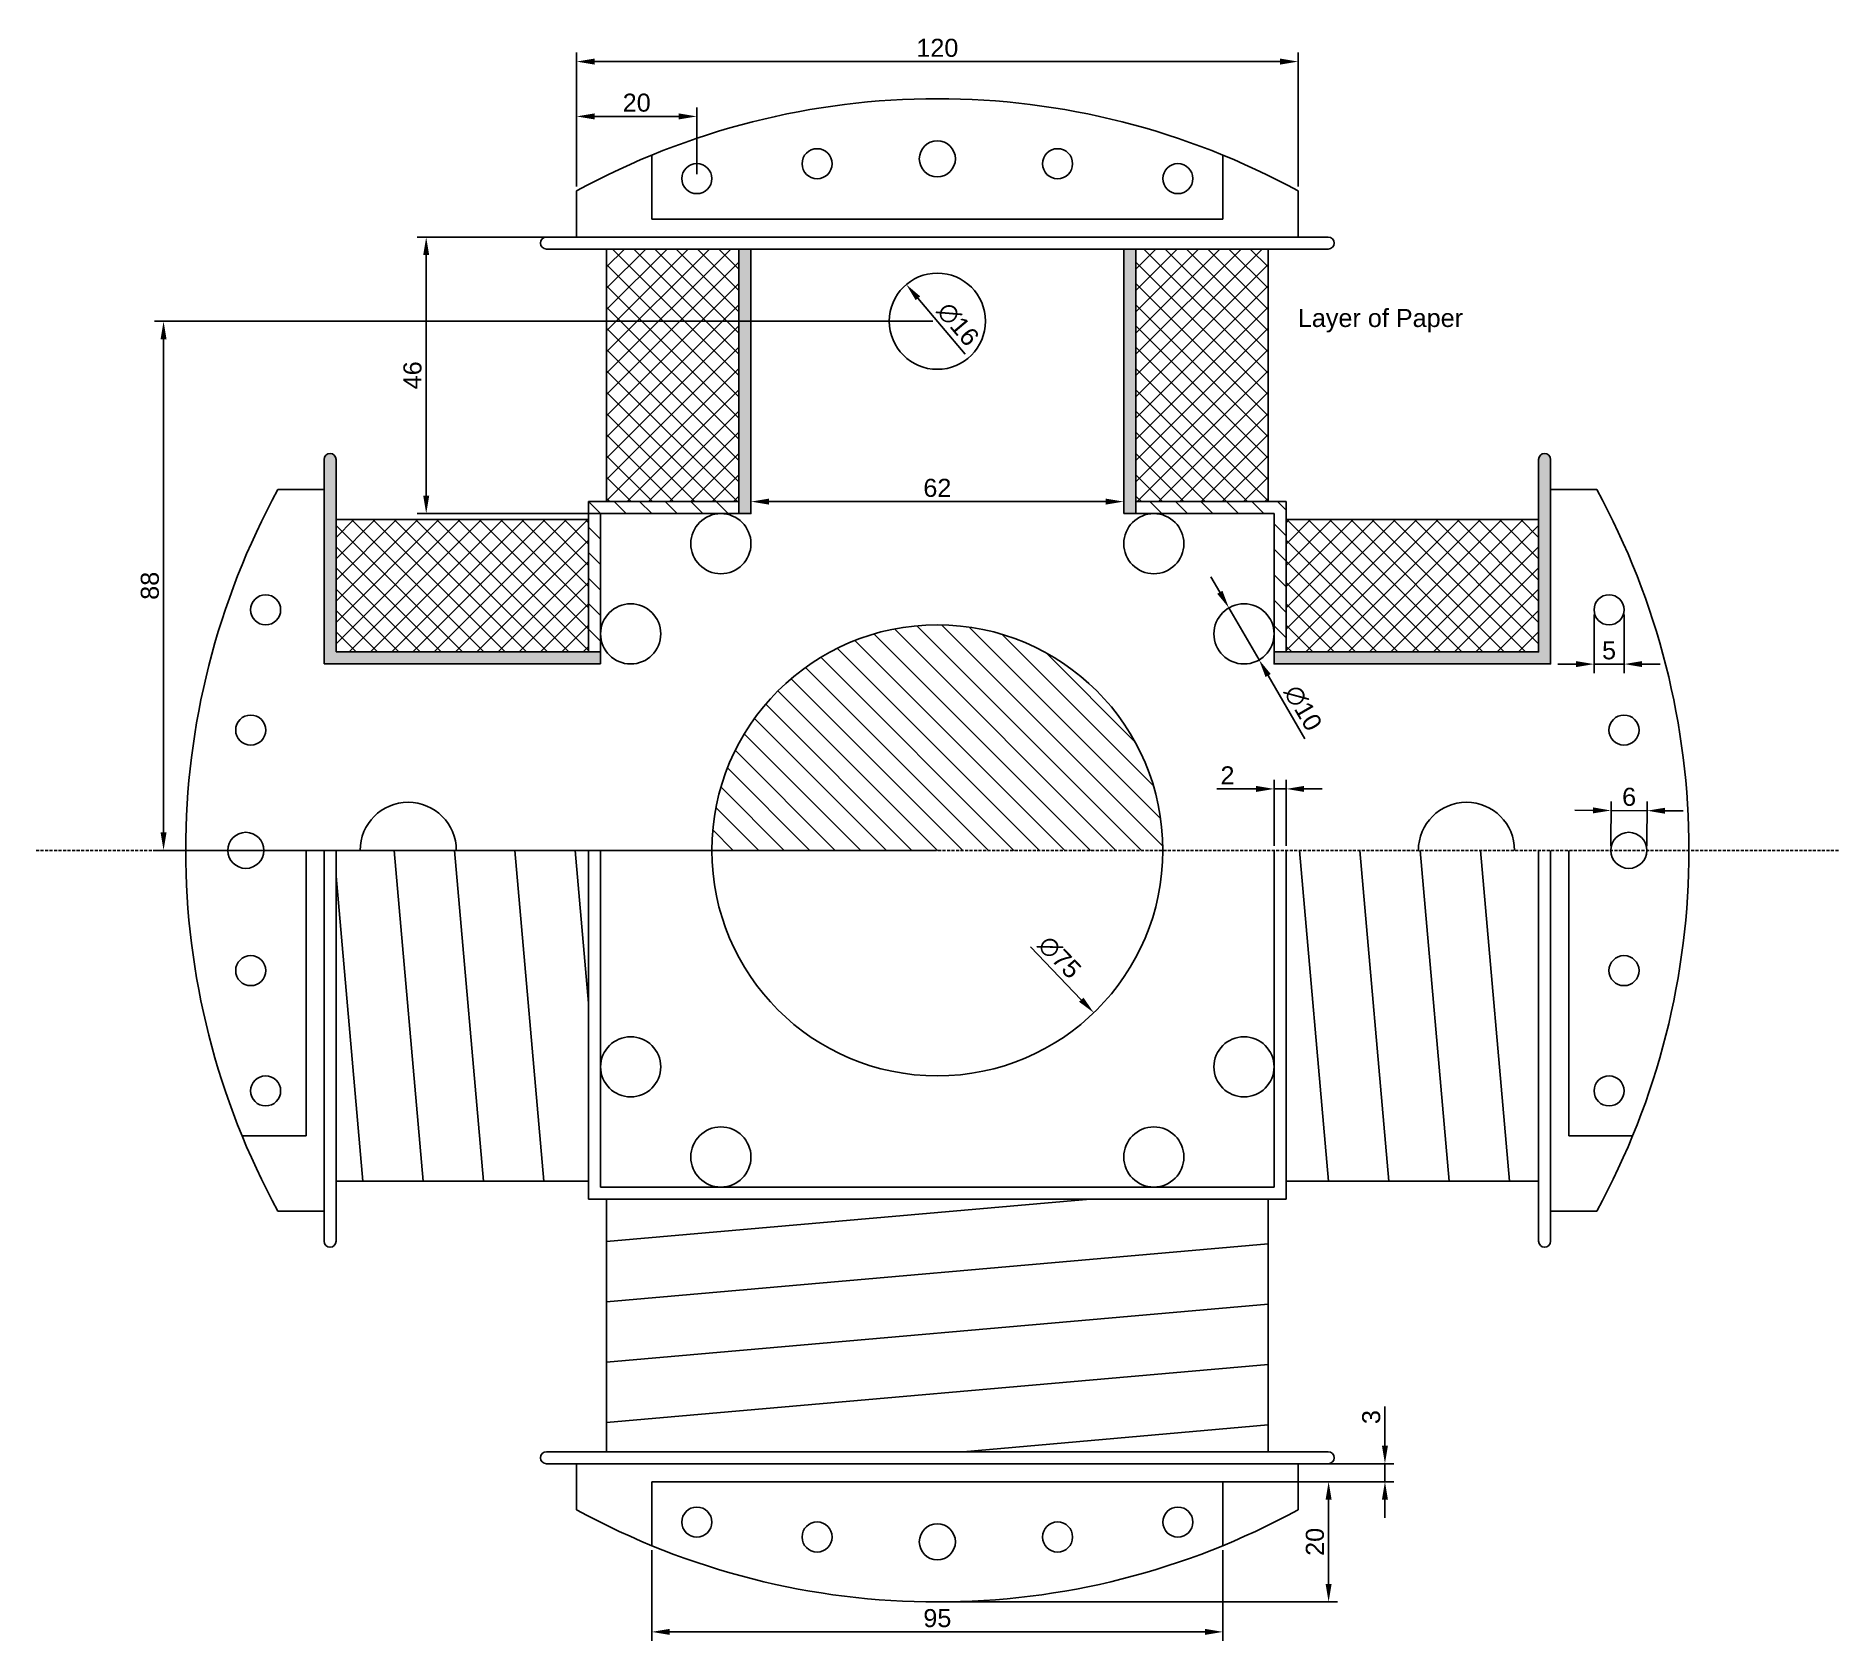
# Model space of a CAD drawing. Header units: millimetres. Extents: x -150 to 150, y -131 to 135.
import ezdxf

# ---------------------------------------------------------------- set-up
doc = ezdxf.new("R2010")
doc.units = ezdxf.units.MM
doc.linetypes.add('DASHED', pattern=[0.75, 0.5, -0.25])
doc.layers.add('Layer1', color=7, linetype='DASHED')
doc.styles.add('Arial_3', font='Arial Unicode MS.ttf', dxfattribs={"height": 3})
doc.styles.get("Standard").update_dxf_attribs({"font": 'Arial Unicode MS.ttf'})
doc.dimstyles.new('Decimal-3', dxfattribs={"dimscale": 1.2, "dimtxt": 2.5, "dimasz": 2.5, "dimexe": 1.25, "dimexo": 0.625, "dimtad": 1, "dimtxsty": 'Standard', "dimcen": 2.5, "dimadec": 0, "dimazin": 0, "dimtfac": 1, "dimtmove": 0, "dimatfit": 3, "dimfxl": 1, "dimarcsym": 0})
pattern_1 = [(135, (0, 0), (-2.12132, -2.12132), [])]

# ---------------------------------------------------------------- blocks, each defined once
blk = doc.blocks.new('*D4')
at = {"color": 0, "lineweight": -2, "transparency": 16777216}
for p, q in [((-47.5, -116.37), (-47.5, -131.47)), ((47.5, -116.37), (47.5, -131.47)), ((-44.5, -129.97), (44.5, -129.97))]:
    blk.add_line(p, q, dxfattribs=at)
at = {"color": 0, "transparency": 16777216}
for points in [[(-44.5, -129.47), (-44.5, -130.47), (-47.5, -129.97)], [(44.5, -129.47), (44.5, -130.47), (47.5, -129.97)]]:
    blk.add_solid(points, dxfattribs=at)
at = {"layer": 'Defpoints', "color": 0, "transparency": 16777216}
for p in [(-47.5, -115.62), (47.5, -115.62), (47.5, -129.97)]:
    blk.add_point(p, dxfattribs=at)
at = {"color": 0, "transparency": 16777216, "insert": (0, -127.7), "char_height": 3, "attachment_point": 5}
blk.add_mtext('95', dxfattribs=at)
blk = doc.blocks.new('*D5')
at = {"color": 0, "lineweight": -2, "transparency": 16777216}
for p, q in [((0.75, -105), (66.57, -105)), ((65.07, -122), (65.07, -108)), ((0.75, -125), (66.57, -125))]:
    blk.add_line(p, q, dxfattribs=at)
at = {"color": 0, "transparency": 16777216}
for points in [[(64.57, -108), (65.57, -108), (65.07, -105)], [(64.57, -122), (65.57, -122), (65.07, -125)]]:
    blk.add_solid(points, dxfattribs=at)
at = {"layer": 'Defpoints', "color": 0, "transparency": 16777216}
for p in [(0, -105), (65.07, -105), (0, -125)]:
    blk.add_point(p, dxfattribs=at)
at = {"color": 0, "transparency": 16777216, "insert": (62.8, -115), "char_height": 3, "attachment_point": 5, "rotation": 90}
blk.add_mtext('20', dxfattribs=at)
blk = doc.blocks.new('*D6')
at = {"color": 0, "lineweight": -2, "transparency": 16777216}
for p, q in [((74.44, -99), (74.44, -92.49)), ((48.25, -102), (75.94, -102)), ((74.44, -105), (74.44, -102)), ((48.25, -105), (75.94, -105)), ((74.44, -108), (74.44, -111))]:
    blk.add_line(p, q, dxfattribs=at)
at = {"color": 0, "transparency": 16777216}
for points in [[(73.94, -99), (74.94, -99), (74.44, -102)], [(73.94, -108), (74.94, -108), (74.44, -105)]]:
    blk.add_solid(points, dxfattribs=at)
at = {"layer": 'Defpoints', "color": 0, "transparency": 16777216}
for p in [(47.5, -102), (74.44, -102), (47.5, -105)]:
    blk.add_point(p, dxfattribs=at)
at = {"color": 0, "transparency": 16777216, "insert": (72.17, -94.25), "char_height": 3, "attachment_point": 5, "rotation": 90}
blk.add_mtext('3', dxfattribs=at)
blk = doc.blocks.new('*D7')
at = {"color": 0, "lineweight": -2, "transparency": 16777216}
for p, q in [((-60, 110.41), (-60, 132.68)), ((60, 110.41), (60, 132.68)), ((-57, 131.18), (57, 131.18))]:
    blk.add_line(p, q, dxfattribs=at)
at = {"color": 0, "transparency": 16777216}
for points in [[(-57, 131.68), (-57, 130.68), (-60, 131.18)], [(57, 131.68), (57, 130.68), (60, 131.18)]]:
    blk.add_solid(points, dxfattribs=at)
at = {"layer": 'Defpoints', "color": 0, "transparency": 16777216}
for p in [(60, 131.18), (-60, 109.66), (60, 109.66)]:
    blk.add_point(p, dxfattribs=at)
at = {"color": 0, "transparency": 16777216, "insert": (0, 133.45), "char_height": 3, "attachment_point": 5}
blk.add_mtext('120', dxfattribs=at)
blk = doc.blocks.new('*D8')
at = {"color": 0, "lineweight": -2, "transparency": 16777216}
for p, q in [((-60, 112.46), (-60, 123.56)), ((-40, 112.46), (-40, 123.56)), ((-43, 122.06), (-57, 122.06))]:
    blk.add_line(p, q, dxfattribs=at)
at = {"color": 0, "transparency": 16777216}
for points in [[(-57, 122.56), (-57, 121.56), (-60, 122.06)], [(-43, 122.56), (-43, 121.56), (-40, 122.06)]]:
    blk.add_solid(points, dxfattribs=at)
at = {"layer": 'Defpoints', "color": 0, "transparency": 16777216}
for p in [(-60, 122.06), (-60, 111.71), (-40, 111.71)]:
    blk.add_point(p, dxfattribs=at)
at = {"color": 0, "transparency": 16777216, "insert": (-50, 124.33), "char_height": 3, "attachment_point": 5}
blk.add_mtext('20', dxfattribs=at)
blk = doc.blocks.new('*D9')
at = {"color": 0, "lineweight": -2, "transparency": 16777216}
for p, q in [((-0.75, 88), (-130.19, 88)), ((-128.69, 3), (-128.69, 85)), ((-0.64, 0), (-130.19, 0))]:
    blk.add_line(p, q, dxfattribs=at)
at = {"color": 0, "transparency": 16777216}
for points in [[(-129.19, 85), (-128.19, 85), (-128.69, 88)], [(-129.19, 3), (-128.19, 3), (-128.69, 0)]]:
    blk.add_solid(points, dxfattribs=at)
at = {"layer": 'Defpoints', "color": 0, "transparency": 16777216}
for p in [(-128.69, 88), (0, 88), (0.11, 0)]:
    blk.add_point(p, dxfattribs=at)
at = {"color": 0, "transparency": 16777216, "insert": (-130.96, 44), "char_height": 3, "attachment_point": 5, "rotation": 90}
blk.add_mtext('88', dxfattribs=at)
blk = doc.blocks.new('*D10')
at = {"color": 0, "lineweight": -2, "transparency": 16777216}
for p, q in [((53, 10.22), (46.49, 10.22)), ((56, 0.75), (56, 11.72)), ((58, 10.22), (56, 10.22)), ((58, 0.75), (58, 11.72)), ((61, 10.22), (64, 10.22))]:
    blk.add_line(p, q, dxfattribs=at)
at = {"color": 0, "transparency": 16777216}
for points in [[(53, 10.72), (53, 9.72), (56, 10.22)], [(61, 10.72), (61, 9.72), (58, 10.22)]]:
    blk.add_solid(points, dxfattribs=at)
at = {"layer": 'Defpoints', "color": 0, "transparency": 16777216}
for p in [(56, 10.22), (56, 0), (58, 0)]:
    blk.add_point(p, dxfattribs=at)
at = {"color": 0, "transparency": 16777216, "insert": (48.25, 12.47), "char_height": 3, "attachment_point": 5}
blk.add_mtext('2', dxfattribs=at)
blk = doc.blocks.new('*D11')
at = {"color": 0, "lineweight": -2, "transparency": 16777216}
blk.add_line((15.48, -16.06), (23.94, -24.84), dxfattribs=at)
at = {"color": 0, "transparency": 16777216}
blk.add_solid([(24.3, -24.49), (23.58, -25.19), (26.02, -27)], dxfattribs=at)
at = {"layer": 'Defpoints', "color": 0, "transparency": 16777216}
for p in [(-26.02, 27), (26.02, -27)]:
    blk.add_point(p, dxfattribs=at)
at = {"color": 0, "transparency": 16777216, "insert": (20.32, -17.78), "char_height": 3, "attachment_point": 5, "rotation": 313.9471}
blk.add_mtext('∅75', dxfattribs=at)
blk = doc.blocks.new('*D12')
at = {"color": 0, "lineweight": -2, "transparency": 16777216}
for p, q in [((46.99, 42.92), (45.48, 45.51)), ((48.49, 40.32), (53.51, 31.68)), ((61.13, 18.53), (55.01, 29.08))]:
    blk.add_line(p, q, dxfattribs=at)
at = {"color": 0, "transparency": 16777216}
for points in [[(47.42, 43.17), (46.55, 42.67), (48.49, 40.32)], [(55.45, 29.33), (54.58, 28.83), (53.51, 31.68)]]:
    blk.add_solid(points, dxfattribs=at)
at = {"layer": 'Defpoints', "color": 0, "transparency": 16777216}
for p in [(48.49, 40.32), (53.51, 31.68)]:
    blk.add_point(p, dxfattribs=at)
at = {"color": 0, "transparency": 16777216, "insert": (60.81, 23.66), "char_height": 3, "attachment_point": 5, "rotation": 300.1205}
blk.add_mtext('∅10', dxfattribs=at)
blk = doc.blocks.new('*D13')
at = {"color": 0, "lineweight": -2, "transparency": 16777216}
for p, q in [((109.21, 39.25), (109.21, 29.48)), ((114.21, 39.25), (114.21, 29.48)), ((106.21, 30.98), (103.21, 30.98)), ((109.21, 30.98), (114.21, 30.98)), ((117.21, 30.98), (120.21, 30.98))]:
    blk.add_line(p, q, dxfattribs=at)
at = {"color": 0, "transparency": 16777216}
for points in [[(106.21, 31.48), (106.21, 30.48), (109.21, 30.98)], [(117.21, 31.48), (117.21, 30.48), (114.21, 30.98)]]:
    blk.add_solid(points, dxfattribs=at)
at = {"layer": 'Defpoints', "color": 0, "transparency": 16777216}
for p in [(109.21, 40), (114.21, 40), (114.21, 30.98)]:
    blk.add_point(p, dxfattribs=at)
at = {"color": 0, "transparency": 16777216, "insert": (111.71, 33.25), "char_height": 3, "attachment_point": 5}
blk.add_mtext('5', dxfattribs=at)
blk = doc.blocks.new('*D14')
at = {"color": 0, "lineweight": -2, "transparency": 16777216}
for p, q in [((109.03, 6.65), (106.03, 6.67)), ((112, 0.78), (112.04, 8.13)), ((112.03, 6.63), (118.03, 6.6)), ((118, 0.75), (118.04, 8.1)), ((121.03, 6.59), (124.03, 6.57))]:
    blk.add_line(p, q, dxfattribs=at)
at = {"color": 0, "transparency": 16777216}
for points in [[(109.04, 7.15), (109.03, 6.15), (112.03, 6.63)], [(121.04, 7.09), (121.03, 6.09), (118.03, 6.6)]]:
    blk.add_solid(points, dxfattribs=at)
at = {"layer": 'Defpoints', "color": 0, "transparency": 16777216}
for p in [(118.03, 6.6), (112, 0.03), (118, 0)]:
    blk.add_point(p, dxfattribs=at)
at = {"color": 0, "transparency": 16777216, "insert": (115.05, 8.89), "char_height": 3, "attachment_point": 5, "rotation": 359.7045}
blk.add_mtext('6', dxfattribs=at)
blk = doc.blocks.new('*D15')
at = {"color": 0, "lineweight": -2, "transparency": 16777216}
for p, q in [((-55.75, 102), (-86.51, 102)), ((-85.01, 99), (-85.01, 59)), ((-55.75, 56), (-86.51, 56))]:
    blk.add_line(p, q, dxfattribs=at)
at = {"color": 0, "transparency": 16777216}
for points in [[(-85.51, 99), (-84.51, 99), (-85.01, 102)], [(-85.51, 59), (-84.51, 59), (-85.01, 56)]]:
    blk.add_solid(points, dxfattribs=at)
at = {"layer": 'Defpoints', "color": 0, "transparency": 16777216}
for p in [(-55, 102), (-85.01, 56), (-55, 56)]:
    blk.add_point(p, dxfattribs=at)
at = {"color": 0, "transparency": 16777216, "insert": (-87.28, 79), "char_height": 3, "attachment_point": 5, "rotation": 90}
blk.add_mtext('46', dxfattribs=at)
blk = doc.blocks.new('*D16')
at = {"color": 0, "lineweight": -2, "transparency": 16777216}
for p, q in [((-31, 56.75), (-31, 59.5)), ((-28, 58), (28, 58)), ((31, 56.75), (31, 59.5))]:
    blk.add_line(p, q, dxfattribs=at)
at = {"color": 0, "transparency": 16777216}
for points in [[(-28, 58.5), (-28, 57.5), (-31, 58)], [(28, 58.5), (28, 57.5), (31, 58)]]:
    blk.add_solid(points, dxfattribs=at)
at = {"layer": 'Defpoints', "color": 0, "transparency": 16777216}
for p in [(31, 58), (-31, 56), (31, 56)]:
    blk.add_point(p, dxfattribs=at)
at = {"color": 0, "transparency": 16777216, "insert": (0, 60.27), "char_height": 3, "attachment_point": 5}
blk.add_mtext('62', dxfattribs=at)
blk = doc.blocks.new('*D17')
at = {"color": 0, "lineweight": -2, "transparency": 16777216}
blk.add_line((4.65, 82.51), (-3.23, 91.82), dxfattribs=at)
at = {"color": 0, "transparency": 16777216}
blk.add_solid([(-2.85, 92.14), (-3.61, 91.5), (-5.17, 94.11)], dxfattribs=at)
at = {"layer": 'Defpoints', "color": 0, "transparency": 16777216}
for p in [(-5.17, 94.11), (5.17, 81.89)]:
    blk.add_point(p, dxfattribs=at)
at = {"color": 0, "transparency": 16777216, "insert": (3.43, 87.5), "char_height": 3, "attachment_point": 5, "rotation": 310.2186}
blk.add_mtext('∅16', dxfattribs=at)

msp = doc.modelspace()

# ---------------------------------------------------------------- hatches: boundary and pattern name
h = msp.add_hatch()
h.set_pattern_fill('_USER', color=256, scale=2.5, angle=45, style=0, double=1, pattern_type=0)
h.set_pattern_definition([(45, (0, 0), (-1.767767, 1.767767), []), (135, (0, 0), (-1.767767, -1.767767), [])])
h.paths.add_polyline_path([(-58, 33), (-58, 55), (-100, 55), (-100, 33)])
h.paths.add_polyline_path([(-55, 58), (-33, 58), (-33, 100), (-55, 100)])
h.paths.add_polyline_path([(55, 100), (33, 100), (33, 58), (55, 58)])
h.paths.add_polyline_path([(58, 55), (58, 33), (100, 33), (100, 55)])
for points in [[(-31, 100), (-33, 100), (-33, 56), (-31, 56)], [(33, 100), (31, 100), (31, 56), (33, 56)], [(-100, 65, 1), (-102, 65), (-102, 31), (-56, 31), (-56, 33), (-100, 33)], [(102, 65, 1), (100, 65), (100, 33), (56, 33), (56, 31), (102, 31)]]:
    msp.add_hatch(color=256).paths.add_polyline_path(points)
h = msp.add_hatch()
h.set_pattern_fill('_USER', color=256, scale=3, angle=135, style=0, pattern_type=0)
h.set_pattern_definition(pattern_1)
h.paths.add_polyline_path([(-56, 56), (-33, 56), (-33, 58), (-58, 58), (-58, 33), (-56, 33)])
h.paths.add_polyline_path([(58, 58), (33, 58), (33, 56), (56, 56), (56, 33), (58, 33)])
h = msp.add_hatch()
h.set_pattern_fill('_USER', color=256, scale=3, angle=135, style=0, pattern_type=0)
h.set_pattern_definition(pattern_1)
h.paths.add_polyline_path([(-37.5, 0), (37.5, 0, 1)])
h = msp.add_hatch()
h.set_pattern_fill('_USER', color=256, scale=10, angle=95, style=0, pattern_type=0)
h.set_pattern_definition([(95, (0, 0), (-9.96195, -0.8716), [])])
h.paths.add_polyline_path([(-100, 0), (-100, -55), (-58, -55), (-58, 0)])
h.paths.add_polyline_path([(58, -55), (100, -55), (100, 0), (58, 0)])
h = msp.add_hatch()
h.set_pattern_fill('_USER', color=256, scale=10, angle=5, style=0, pattern_type=0)
h.set_pattern_definition([(5, (0, 0), (-0.8716, 9.96195), [])])
h.paths.add_polyline_path([(-55, -58), (-55, -100), (55, -100), (55, -58)])

# ---------------------------------------------------------------- linework, layer by layer
for p, q in [((-47.5, 105), (-47.5, 115.623)), ((47.5, 105), (47.5, 115.623)), ((-60, 102), (-60, 109.659)), ((60, 102), (60, 109.659)), ((47.5, 105), (-47.5, 105)), ((65, 102), (-65, 102)), ((65, 100), (-65, 100)), ((-55, 58), (-55, 100)), ((-33, 56), (-33, 100)), ((31, 56), (31, 100)), ((33, 56), (33, 100)), ((55, 100), (55, 58)), ((-102, 65), (-102, 31)), ((-100, 65), (-100, 33)), ((-102, 60), (-109.659, 60)), ((102, 60), (109.659, 60)), ((-58, 58), (-58, 33)), ((-33, 58), (-58, 58)), ((58, 58), (33, 58)), ((58, 33), (58, 58)), ((-100, 55), (-58, 55)), ((-56, 56), (-56, 31)), ((56, 56), (31, 56)), ((58, 55), (100, 55)), ((-56, 33), (-100, 33)), ((-56, 31), (-102, 31)), ((-105, 0), (-105, -47.5)), ((-102, 0), (-102, -65)), ((-100, 0), (-100, -65)), ((-58, 0), (-58, -58)), ((-56, 0), (-56, -56)), ((56, -56), (56, 0)), ((58, -58), (58, 0)), ((100, -65), (100, 0)), ((102, -65), (102, 0)), ((105, -47.5), (105, 0)), ((-105, -47.5), (-115.623, -47.5)), ((105, -47.5), (115.623, -47.5)), ((-58, -55), (-100, -55)), ((-56, -56), (56, -56)), ((100, -55), (58, -55)), ((-102, -60), (-109.659, -60)), ((-58, -58), (58, -58)), ((-55, -100), (-55, -58)), ((55, -58), (55, -100)), ((102, -60), (109.659, -60)), ((-65, -100), (65, -100)), ((-65, -102), (65, -102)), ((-60, -102), (-60, -109.659)), ((60, -102), (60, -109.659)), ((-47.5, -105), (47.5, -105)), ((-47.5, -105), (-47.5, -115.623)), ((47.5, -105), (47.5, -115.623))]:
    msp.add_line(p, q)
msp.add_lwpolyline([(-56, 56), (-31, 56), (-31, 100)])
msp.add_lwpolyline([(56, 33), (100, 33), (100, 65, -1), (102, 65), (102, 31), (56, 31), (56, 56)], format="xyb")
for centre, radius in [((0, 115), 3), ((-40, 111.714), 2.5), ((-20, 114.195), 2.5), ((20, 114.195), 2.5), ((40, 111.714), 2.5), ((0, 88), 8), ((-36, 51), 5), ((36, 51), 5), ((-111.714, 40), 2.5), ((111.714, 40), 2.5), ((-51, 36), 5), ((51, 36), 5), ((0, 0), 37.5), ((-114.195, 20), 2.5), ((114.195, 20), 2.5), ((-115, 0), 3), ((115, 0), 3), ((-114.195, -20), 2.5), ((114.195, -20), 2.5), ((-51, -36), 5), ((51, -36), 5), ((-111.714, -40), 2.5), ((111.714, -40), 2.5), ((-36, -51), 5), ((36, -51), 5), ((-40, -111.714), 2.5), ((40, -111.714), 2.5), ((-20, -114.195), 2.5), ((0, -115), 3), ((20, -114.195), 2.5)]:
    msp.add_circle(centre, radius)
for centre, radius, start, end in [((0, 0), 125, 61.3146, 118.6854), ((-65, 101), 1, 90, 270), ((65, 101), 1, 270, 90), ((-101, 65), 1, 0, 180), ((0, 0), 125, 331.3146, 28.6854), ((0, 0), 125, 151.3146, 208.6854), ((-88, 0), 8, 360, 180), ((88, 0), 8, 0, 180), ((-101, -65), 1, 180, 0), ((101, -65), 1, 180, 0), ((-65, -101), 1, 90, 270), ((65, -101), 1, 270, 90), ((0, 0), 125, 241.3146, 298.6854)]:
    msp.add_arc(centre, radius, start, end)
at = {"layer": 'Layer1'}
msp.add_line((-149.892, 0), (150.108, 0), dxfattribs=at)

# ---------------------------------------------------------------- texts
at = {"insert": (59.948, 90.038), "char_height": 3, "attachment_point": 1, "style": 'Arial_3'}
msp.add_mtext_dynamic_manual_height_columns('Layer of Paper', width=49.72431, gutter_width=15, heights=[0], dxfattribs=at)

# ---------------------------------------------------------------- dimensions: what is measured, and where the dimension line sits
for base, p1, p2, picture, middle in [((60, 131.183), (-60, 109.659), (60, 109.659), '*D7', (0, 131.183)), ((-60, 122.058), (-40, 111.714), (-60, 111.714), '*D8', (-50, 122.058)), ((47.5, -129.974), (-47.5, -115.623), (47.5, -115.623), '*D4', (0, -129.974))]:
    dim = msp.add_linear_dim(base=base, p1=p1, p2=p2, dimstyle='Decimal-3')
    dim.commit()
    dim.dimension.update_dxf_attribs({"geometry": picture, "text_midpoint": middle, "dimtype": 160})
for base, p1, p2, picture, middle in [((-85.011, 56), (-55, 102), (-55, 56), '*D15', (-85.011, 79)), ((-128.686, 88), (0.108, 0), (0, 88), '*D9', (-128.686, 44)), ((74.44, -102), (47.5, -105), (47.5, -102), '*D6', (74.44, -94.247)), ((65.074, -105), (0, -125), (0, -105), '*D5', (65.074, -115))]:
    dim = msp.add_linear_dim(base=base, p1=p1, p2=p2, angle=90, dimstyle='Decimal-3')
    dim.commit()
    dim.dimension.update_dxf_attribs({"geometry": picture, "text_midpoint": middle, "dimtype": 160})
for p1, p2, picture, middle in [((5.166, 81.891), (-5.166, 94.109), '*D17', (1.677, 86.017)), ((48.491, 40.325), (53.509, 31.675), '*D12', (58.827, 22.509)), ((-26.025, 26.999), (26.025, -26.999), '*D11', (18.67, -19.369))]:
    dim = msp.add_diameter_dim_2p(p1=p1, p2=p2, dimstyle='Decimal-3')
    dim.commit()
    dim.dimension.update_dxf_attribs({"geometry": picture, "text_midpoint": middle, "dimtype": 163})
for base, p1, p2, picture, middle in [((31, 57.997), (-31, 56), (31, 56), '*D16', (0, 60.268)), ((114.214, 30.977), (109.214, 40), (114.214, 40), '*D13', (111.714, 33.248)), ((56, 10.224), (58, 0), (56, 0), '*D10', (48.247, 12.474))]:
    dim = msp.add_linear_dim(base=base, p1=p1, p2=p2, dimstyle='Decimal-3')
    dim.commit()
    dim.dimension.update_dxf_attribs({"geometry": picture, "text_midpoint": middle})
dim = msp.add_aligned_dim(p1=(112, 0.031), p2=(118, 0), distance=6.603, dimstyle='Decimal-3')
dim.commit()
dim.dimension.update_dxf_attribs({"geometry": '*D14', "text_midpoint": (115.046, 8.889)})

doc.saveas('drawing.dxf')
